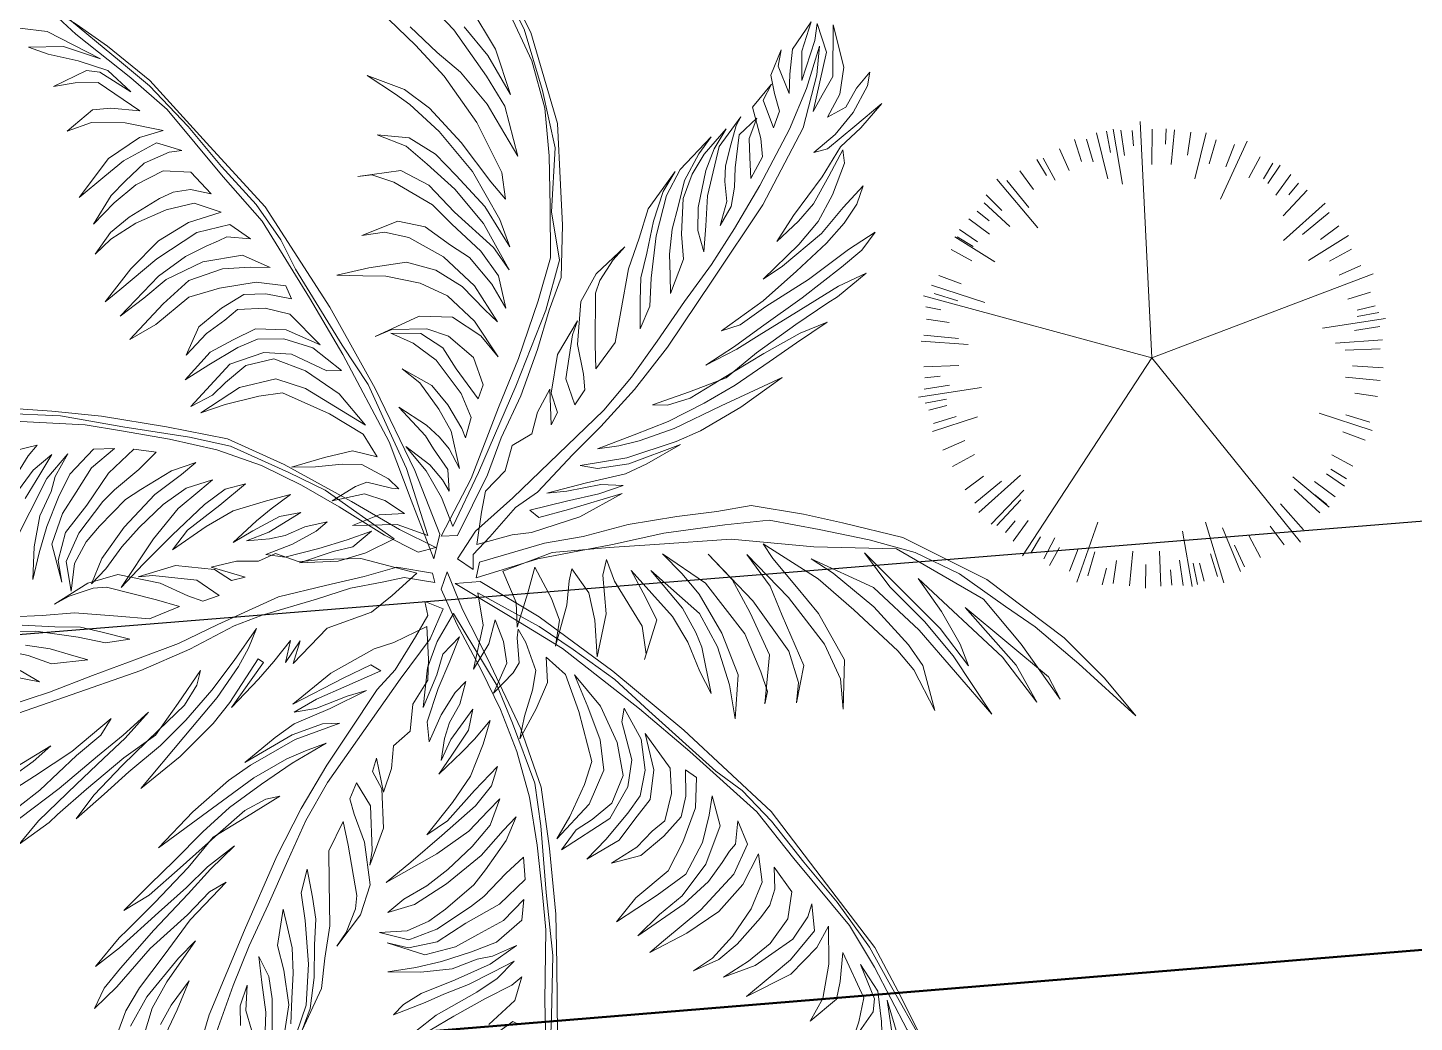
# Model space of a CAD drawing. Header units: millimetres. Extents: x 2342254 to 2635493, y 3886634 to 4043501.
# Drawn here: x 2394426 to 2399803, y 3935789 to 3939645 of the extents above; entities that cross this region are included whole.
import ezdxf

# ---------------------------------------------------------------- set-up
doc = ezdxf.new("R2010")
doc.units = ezdxf.units.MM
doc.header["$MEASUREMENT"] = 0
for name, color, linetype, lineweight in [('2D VEGETACION', 74, 'Continuous', 5), ('Boundary', 250, 'Continuous', 50), ('greenery', 82, 'Continuous', 5)]:
    doc.layers.add(name, color=color, linetype=linetype, lineweight=lineweight)
doc.layers.add('FANCE', color=25, linetype='Continuous')

# ---------------------------------------------------------------- blocks, each defined once
blk = doc.blocks.new('A-19-flat-1-flat-1-flat-1-flat-1')
at = {"layer": '2D VEGETACION'}
for points in [[(-21.8, 155.2), (-65.7, 267.3), (-125, 370.4), (-203.8, 464.8), (-110.4, 394), (-61.6, 335.5), (-36.4, 291.7), (-41.4, 375.3), (-96.5, 455.1), (-127.3, 505.8), (-231.6, 617.1), (-123.6, 547), (-73.7, 500.9), (-36.1, 455.9), (4.8, 379.4), (-27.9, 523.8), (-76.3, 609.3), (-150.3, 711.6), (-218.2, 765.6), (-103.4, 701.2), (-41.5, 626.9), (12.6, 534.7), (28, 497.9), (49.7, 577.1), (10.3, 670.1), (-86.2, 799.4), (-175.8, 865.8), (-261.7, 904.7), (-145.5, 902.5), (-61.1, 847.1), (-8.2, 765.3), (77, 649.5), (96.5, 703.9), (58.2, 809.2), (-38.2, 892.8), (-123, 921.3), (-258.4, 919), (-323.2, 891.6), (-151.9, 969.6), (-23.3, 966.3), (86.7, 894), (154.2, 813), (62.6, 950.2), (-42.8, 1049.2), (-148.6, 1098.3), (-281.3, 1124.8), (-370.6, 1126.7), (-472.2, 1129.6), (-347, 1157.8), (-201.5, 1180), (-87.8, 1148.9), (14.6, 1085.6), (102, 994.5), (151.9, 948.4), (62.6, 1087.5), (-58.2, 1200.3), (-192.9, 1274.9), (-286.7, 1295.9), (-375.2, 1283.1), (-234.9, 1339), (-128.8, 1316.9), (-31.3, 1245.7), (43.4, 1197.4), (129.7, 1093.9), (183.7, 1001.7), (155.6, 1126.9), (87.3, 1222.5), (-26, 1326.4), (-100.3, 1401.7), (-250.4, 1490.1), (-335.2, 1518.6), (-389.9, 1511.1), (-223.4, 1535.5), (-114.3, 1477.8), (-15.6, 1373.2), (136.4, 1236.8), (197.2, 1150.2), (97, 1329.8), (-13.7, 1462.5), (-121.4, 1559.6), (-202.5, 1629.3), (-315, 1672.7), (-191.2, 1661.5), (-88.8, 1598.2), (-8.9, 1516.1), (102.9, 1395.8), (162.6, 1296.8), (199, 1239.5), (160.7, 1344.8), (54.9, 1531.2), (-74.6, 1686.4), (-187.9, 1790.2), (-244.5, 1830.7), (-354.5, 1903), (-209.7, 1848.3), (-112.1, 1777.1), (10.9, 1643.3), (126.1, 1491.4), (182.4, 1424), (168.9, 1527.1), (72, 1720.9), (-55.2, 1900.9), (-167, 2021.2), (-304.7, 2154.3)], [(-187.7, 2091.7), (-82.2, 1992.7), (8.6, 1915.9), (111.7, 1792.2), (145.9, 1733), (230.7, 1590.1), (179.6, 1784), (109.1, 1900.6), (-18.2, 2080.5), (-105.6, 2171.6)], [(22.3, 2091.4), (114.3, 1981.2), (202.5, 1829.7), (143.5, 2005.6), (44.1, 2170.6)], [(120.5, 2348.7), (254.5, 2082.9), (326.6, 1845.6), (375.1, 1622.8), (361, 1374.5), (391.8, 1186.7), (339, 993.9), (222.9, 698.7), (78.3, 364.5), (-21.8, 155.2), (-21.8, 155.2)], [(-4.1, 120.3), (112.8, 355.1), (165.2, 498), (242.4, 661.6), (306.4, 840.9), (351.4, 992.8), (398.2, 1119.5), (404.1, 1322.8), (395.4, 1479.6), (383.7, 1717.7), (280.4, 2070.2), (113, 2403.5)], [(192.6, 2157.1), (284.9, 1959.5), (334.9, 1776.2), (351.5, 1591.7), (356.4, 1393.7), (357.3, 1196), (309, 1029.9), (232.6, 805.9), (155, 615.4), (49, 340.1), (-66.7, 117.6), (-4.1, 120.3), (-4.1, 120.3)], [(-118.5, 120.2), (-237.4, 162.2), (-410.3, 159.1), (-306.8, 199.6), (-208.5, 205.3), (-285.1, 255.9), (-363.8, 281.8), (-489.1, 253.6), (-398.7, 309.9), (-355.6, 326.8), (-260, 303.6), (-231.1, 300.9), (-271.2, 339.9), (-374.4, 395), (-451.3, 395.7), (-554, 386.3), (-647.8, 384.4), (-519.5, 422.7), (-411.2, 448.2), (-315.5, 425), (-369.9, 513.1), (-500.1, 591.5), (-682, 672.4), (-774.7, 660), (-904.4, 628), (-998.9, 595), (-848.6, 693.7), (-708.3, 726.7), (-593.2, 689.3), (-476.9, 618.5), (-360.6, 547.6), (-461.9, 669.1), (-593.2, 757.9), (-715.8, 804.4), (-824.2, 778.8), (-902.9, 713.2), (-953.2, 663.6), (-1038.3, 619.3), (-886.1, 784.4), (-755.2, 828.7), (-647.6, 823.2), (-509.9, 758.7), (-453.7, 759.9), (-564.4, 846.8), (-677.6, 882), (-779.6, 880.8), (-855.4, 848.2), (-967.5, 781.4), (-1060.1, 723.2), (-963, 830.9), (-873.4, 878.9), (-786.4, 921), (-668.3, 916.5), (-536.2, 858.8), (-654.4, 977.7), (-750.1, 1000.9), (-856.6, 995.9), (-906.1, 954.7), (-977.3, 902.9), (-1055.6, 818.5), (-1006.2, 928.4), (-918.5, 1001.5), (-832.6, 1054.1), (-747.1, 1056.7), (-647, 1037.3), (-669.5, 1087.2), (-784.6, 1101.7), (-926, 1079.2), (-1045.6, 1044.2), (-1173.8, 937.3), (-1274.7, 879.9), (-1145.7, 1017.9), (-1046, 1108.7), (-915.2, 1153.1), (-806.4, 1159.9), (-729.5, 1159.1), (-837.5, 1206.3), (-991.7, 1180.8), (-1133, 1112.4), (-1220.7, 1039.3), (-1312.2, 970.6), (-1163, 1125.6), (-1058.4, 1201.4), (-977.8, 1241.9), (-930.2, 1262.6), (-897.6, 1278.3), (-806.8, 1270.1), (-887.1, 1325.2), (-1014.6, 1295.1), (-1169.4, 1192.7), (-1313.4, 1072.6), (-1369.6, 1025.7), (-1270.7, 1154), (-1163.1, 1262.8), (-1046.5, 1333.4), (-920.1, 1373.9), (-1025.2, 1408.4), (-1133.5, 1382.8), (-1250.5, 1331), (-1347.6, 1269.1), (-1409.1, 1210.2), (-1349.5, 1294.2), (-1277.5, 1354.3), (-1158.7, 1426.7), (-1106.6, 1451.1), (-1039.1, 1461.6), (-959.5, 1444), (-1037.2, 1528), (-1144.8, 1533.6), (-1251.7, 1478.8), (-1334.9, 1409.4), (-1415.1, 1327.2), (-1346.9, 1437.5), (-1291.8, 1494.9), (-1219.1, 1563.2), (-1121.6, 1606.4), (-1073.3, 1612.4), (-1170.4, 1642), (-1299.4, 1572.5), (-1371.3, 1512.5), (-1470.3, 1429.9), (-1356.8, 1581.9), (-1237.2, 1662.6), (-1145.3, 1689.6), (-1292.3, 1719.5), (-1423.2, 1721), (-1517.7, 1687.9), (-1418.7, 1770.5), (-1347.5, 1776.5), (-1236.1, 1766.4), (-1396.6, 1876.6), (-1486.3, 1874.3), (-1570.7, 1861.2), (-1442.4, 1922.4), (-1391, 1915.6), (-1271, 1840.3), (-1359.2, 1923.1), (-1474.3, 1960.6), (-1590.6, 1985.7), (-1667.1, 2013.4), (-1531.7, 2015.7), (-1388.4, 1967.4), (-1595.1, 2073.4), (-1702, 2087.2)], [(-1771.4, 2170.5), (-1658.2, 2181), (-1531, 2138.3), (-1314.2, 1960.7), (-1198.3, 1862.8), (-1048.2, 1705.8), (-918.7, 1550.6), (-784.4, 1403.3), (-688.7, 1265.7), (-632.4, 1152.4), (-451.1, 857.4), (-350.5, 704.8), (-267.2, 522.6), (-201.1, 379.3), (-118.5, 120.2), (-118.5, 120.2)], [(-72.4, 124.4), (-168.5, 372.2), (-322.8, 689.8), (-498.1, 1005.1), (-749.9, 1393.9), (-963.8, 1627.4), (-1196.4, 1883.5), (-1361.1, 2016.9), (-1482.3, 2102.7), (-1618.1, 2187.8), (-1483.7, 2063.3), (-1270.3, 1894.3), (-1129.6, 1771.4), (-911.9, 1510.5), (-761.1, 1338.8), (-578, 1041.5), (-448.1, 821.7), (-268.7, 483.2), (-183.1, 257.1), (-95.6, 28.7), (-72.4, 124.4), (-72.4, 124.4)], [(71.7, 84.3), (208.2, 121.9), (283.9, 131.7), (470.3, 191.8), (634.5, 283), (427.1, 220.6), (312, 189.4), (277.1, 217.5), (419.6, 252.5), (544.9, 280.7), (639.3, 313.7), (552.3, 317.4), (421.1, 291.9), (343.5, 284.3), (496.8, 324.5), (647.6, 358.7), (730.1, 397), (861.7, 472.5), (661.4, 397), (539.2, 378.9), (471.7, 391.3), (653.2, 420.6), (844, 484.5), (939.3, 525.8), (1095.2, 617.7), (1255.3, 732.2), (1018.7, 622.5), (836.1, 535.1), (700.8, 487), (622, 467.1), (539.9, 455.8), (682, 509.5), (813.6, 562.1), (953.1, 632.6), (1073.8, 702.8), (1204.7, 792.9), (1311.1, 866.4), (1430.7, 947.1), (1325, 904.7), (1184.8, 825.9), (1017.6, 724.6), (898.7, 652.1), (811, 624.7), (752.8, 625.8), (896.8, 677.2), (1038.9, 730.9), (1155.9, 828.5), (1309.2, 937.3), (1433.3, 1021.8), (1470.8, 1045.4), (1581, 1137.3), (1474.5, 1086.7), (1300.6, 979.7), (1177.2, 903.5), (1080.1, 841.6), (960.1, 779.7), (1070.7, 852.8), (1175.3, 928.6), (1333.2, 1041.2), (1485.4, 1160.5), (1564.1, 1226.2), (1616.2, 1296.4), (1512.3, 1228.8), (1358.3, 1111.7), (1192.9, 1008.2), (1092.8, 936.1), (1020.1, 913.6), (1182.4, 1029.9), (1311.4, 1145.1), (1427.2, 1253.2), (1496.5, 1330.1), (1544.9, 1404.7), (1570, 1475.2), (1491.6, 1390.8), (1407.7, 1290.3), (1257, 1164.6), (1181.6, 1113.2), (1320.7, 1248.2), (1395.3, 1337.1), (1450.4, 1440.3), (1496.8, 1563), (1491.2, 1615.5), (1436.1, 1512.3), (1376.5, 1405.4), (1318.4, 1337.9), (1234.4, 1260.2), (1299.6, 1360.4), (1411, 1510.4), (1481.8, 1626.7), (1561.3, 1700.6), (1642.6, 1795.2), (1536.9, 1707), (1431.2, 1618.8), (1377.9, 1604.9), (1461.1, 1674.3), (1531.2, 1759.5), (1586.3, 1862.6), (1595.3, 1915.9), (1543.9, 1854), (1502, 1780.8), (1431.9, 1741.4), (1479.4, 1830.7), (1495.1, 1935.4), (1453.8, 2099.2), (1452.4, 1899.7), (1410.4, 1826.6), (1375.6, 1763.2), (1427.6, 1993.5), (1391.9, 2104.8), (1381.8, 2039.2), (1332.4, 1883.5), (1332.4, 1997.9), (1367.6, 2111.2), (1295.6, 2005.4), (1284.8, 1908.6), (1282.2, 1834), (1239.7, 1939.7), (1251.7, 2003.1), (1211.6, 1904.8), (1225.9, 1832.8), (1244.7, 1764.6), (1222.2, 1700.1), (1182.1, 1807.7), (1214.7, 1869.2), (1140.1, 1780.3), (1172.7, 1658.8), (1178.8, 1587.6), (1133.8, 1504.3), (1130.8, 1585.7), (1127, 1658.8), (1157, 1737.2), (1088.7, 1672.6), (1073, 1545.1), (1070.5, 1470.5), (1057.4, 1394.7), (1015.4, 1321.6), (1040.5, 1415), (1032.9, 1492.6), (1036.3, 1552.6), (1056.1, 1634), (1077.5, 1709), (1095.1, 1742.8), (1011.9, 1627.6), (982.3, 1507.6), (965.5, 1436.3), (959.1, 1320.4), (952.1, 1219.2), (928.4, 1302.4), (930.2, 1391.7), (959.8, 1534.6), (992.4, 1619), (1038.8, 1695.9), (953, 1597.6), (906.5, 1520.7), (871, 1426.2), (864.7, 1287.4), (872.6, 1191), (823.1, 1058.2), (821.2, 1129.1), (818.2, 1210.5), (829, 1307.3), (854.1, 1400.6), (877.3, 1496.3), (932.4, 1599.4), (980, 1665.8), (860.4, 1539.4), (807.6, 1438.1), (766.4, 1281.7), (747.3, 1117.1), (741.8, 1009.4), (704.7, 921.3), (704.3, 1031.6), (708, 1118.6), (731.2, 1214.2), (757, 1338.7), (794.4, 1453.9), (840.9, 1530.8), (736.3, 1386.3), (701.1, 1273.1), (659.2, 1154.2), (629.7, 988.4), (608.3, 867.6), (532.6, 766.3), (530.7, 860.1), (532.1, 1059.6), (549, 1108), (599.9, 1188.6), (646, 1238.5), (534.7, 1134.2), (475.1, 1027.3), (462.1, 860.1), (485, 745.7), (489.9, 684.9), (451.3, 626), (416.8, 726.9), (442.6, 897.2), (462, 951.6), (383.7, 821.4), (359.8, 671.7), (384.2, 596.7), (359.1, 549.1), (354.9, 686.7), (307.3, 597.5), (285.2, 514.2), (208.4, 469.2), (180.7, 369.8), (104.9, 291.3), (89.2, 209.6), (71.7, 84.3), (71.7, 84.3)], [(444.3, 433.3), (551.9, 542.1), (683.4, 686.1), (810.5, 849.3), (985.9, 1110.1), (1180.7, 1402.3), (1336.6, 1700.1), (1390.5, 1905.3), (1400.6, 2016.7), (1350.4, 1852.8), (1284.1, 1694.5), (1168.7, 1476.2), (1070.5, 1310.4), (981, 1170.8), (876.4, 1026.4), (771.1, 873.7), (671, 733), (563.8, 605.5), (210.7, 265.1), (66, 136.8), (-4.1, 28.8), (56.7, -12.1), (57.8, 46.1), (122.3, 115.1), (222, 228.8), (306.3, 287.7), (444.3, 433.3), (444.3, 433.3)], [(-248.6, 107), (-359.6, 52.6), (-466.5, 20.7), (-616.8, 13.5), (-486, 57.8), (-409.5, 75.8), (-337.5, 135.9), (-432, 102.8), (-541.1, 69), (-673.1, 35.2), (-747, 46.1), (-643.5, 86.6), (-551.7, 136.5), (-508.9, 172.2), (-595.9, 153), (-671.7, 120.3), (-733.2, 107.2), (-821.3, 98.5), (-735, 132.3), (-611.7, 208.5), (-694.2, 193.1), (-796.9, 137.9), (-873.8, 92.9), (-783.1, 176.2), (-726.8, 223.1), (-651.1, 278.6), (-744.8, 253.8), (-873.1, 215.5), (-978.4, 154.3), (-1109.3, 64.3), (-1050.4, 140), (-925.2, 236.9), (-826.3, 319.4), (-905, 299.5), (-985.2, 240.2), (-1110.4, 120.5), (-1222.5, 8), (-1307.6, -82.1), (-1182.4, 106.2), (-1086.5, 224.4), (-1003.3, 293.8), (-953.8, 335.1), (-1056.5, 302.8), (-1145.4, 240.1), (-1238.7, 150.8), (-1305.8, 75.8), (-1367.6, -10.1), (-1422.7, -67.5), (-1382.7, 30.8), (-1296.8, 151.9), (-1177.3, 278.4), (-1074.5, 356.4), (-1018.3, 403.3), (-1112.8, 370.3), (-1231.6, 297.8), (-1291.3, 259.6), (-1392.1, 156.4), (-1443.4, 94.5), (-1488.4, 11.2), (-1502.2, -95.7), (-1521, 18.3), (-1471.6, 128.2), (-1379.4, 250.9), (-1333.7, 296.7), (-1239.2, 375.5), (-1172.8, 442.3), (-1259.1, 454.2), (-1356.9, 361.2), (-1440.9, 237.7), (-1523.3, 130.8), (-1551.8, 23.2), (-1538.6, -61.2), (-1577.3, 85.8), (-1535.4, 204.7), (-1482.2, 287.2), (-1423.7, 381.8), (-1333.7, 456.8), (-1415.1, 453.8), (-1506.9, 358.1), (-1550.4, 268.4), (-1596.1, 154), (-1626.1, 52.8), (-1650, -51.1), (-1644.8, 75.3), (-1623.5, 196), (-1579.7, 289.8), (-1563.9, 348.7), (-1514.5, 435.7), (-1595.8, 341.2), (-1661.8, 209.9), (-1725.1, 84.6)], [(-1679.8, 263.5), (-1623.6, 356.2), (-1577.1, 433.1), (-1649.1, 373), (-1706.1, 295)], [(-1727.4, 334.4), (-1669, 428.9), (-1634.1, 469.4), (-1729.7, 446.9)], [(-1776.7, 594.6), (-1542.7, 583.8), (-1301.1, 541.2), (-1042.7, 501.2), (-883.7, 466), (-657.9, 364.5), (-516.5, 295.6), (-248.6, 107), (-248.6, 107)], [(-155.6, 55), (-87.3, 73.7), (-228.8, 142.7), (-414.4, 251), (-675.9, 395.2), (-895.7, 494.1), (-1132.8, 540.5), (-1384.8, 582), (-1576.4, 601.5), (-1855.5, 620.5)], [(-1723.4, 562.8), (-1448.2, 548.3), (-1306.8, 525.1), (-1120.4, 493.7), (-936.9, 452.1), (-763.7, 390.7), (-608.4, 314.3), (-462.1, 230.3), (-286.9, 120.9), (-155.6, 55), (-155.6, 55)], [(82.2, 16.8), (334.2, 89.7), (484.2, 115.6), (658.9, 162.2), (846.8, 193.1), (1002.4, 212.3), (1135.5, 235.6), (1338.4, 202.7), (1489.2, 168.2), (1723.3, 111.7), (2049.6, -50.9), (2349.4, -277.6), (2505.8, -433.2), (2627.8, -579.4), (2406.8, -378.5), (2236.8, -234.2), (2121.3, -155.1), (1943.5, -28.8), (1772, 53.2), (1593.5, 102.7), (1399.6, 143.1), (1205.3, 179.4), (1033.2, 161.6), (797.3, 128.9), (597.8, 84.6), (308, 29.7), (68.3, -44.3), (82.2, 16.8), (82.2, 16.8)], [(172.6, -18.4), (224, -139.5), (227.8, -235.5), (269, -102), (296.7, -2.6), (360.5, -124.8), (392.4, -208.8), (377.1, -309.3), (420.5, -151), (429.1, -56.1), (439.6, -9.3), (506, -102.6), (529.7, -208.7), (537.6, -350.9), (573.6, -183.6), (560, -34.7), (573.8, 26.4), (605.8, -57.6), (712.7, -231.5), (727.8, -341), (721.8, -361.3), (769, -207.5), (716, -102.9), (669.9, -15.5), (830.5, -194.3), (890.1, -293.3), (936, -407.7), (980.2, -492.8), (944.5, -312.8), (920.5, -256.6), (868.7, -162.5), (746.8, -16.2), (935.5, -183), (1004.9, -312), (1051.9, -459.8), (1073.3, -590.6), (1084.5, -421.1), (1022.1, -259.5), (933.9, -108), (866.4, -27.1), (792.1, 48.3), (958.7, -64.5), (1111.4, -261.3), (1173, -408.3), (1199.3, -485.6), (1188.8, -532.5), (1205.9, -342.7), (1131.2, -180), (1061.8, -51), (968.7, 46.9), (1141.7, -133.1), (1282.1, -328.8), (1318.9, -450.6), (1311.8, -529), (1339.5, -383.9), (1255, -191.1), (1209.2, -76.8), (1118.4, 45.8), (1280.1, -120.6), (1419.7, -301.7), (1482.4, -436.3), (1492.6, -553.7), (1497.3, -362.8), (1397.1, -183.2), (1310.8, -79.7), (1218.9, 30.5), (1182.5, 87.8), (1394.8, -47.8), (1533.6, -168.5), (1704.3, -327.4), (1766.3, -401.7), (1847.7, -558.8), (1801.1, -384), (1746, -304.2), (1611.6, -156.9), (1452.9, -26), (1368.5, 29.4), (1610.1, -81.8), (1786.4, -247.5), (2069, -572.5), (1918.9, -346.8), (1808.2, -214.1), (1672.7, -79.2), (1574.4, 52.4), (1868.2, -240.4), (1977.8, -385.4), (1945.8, -301.5), (1874.2, -174.4), (1783.7, -47.6), (2109.8, -351.6), (2243.7, -526), (2163, -383.5), (1964.9, -159.7), (2287.9, -428.1), (2334.1, -515.4), (2182.9, -302.1), (2036.5, -126.7), (1698.5, 68.2), (1379, 76.3), (1057.2, 105.4), (762.1, 84.3), (584.3, 73.3), (364.2, 53.7), (172.6, -18.4), (172.6, -18.4)], [(-161.4, -26.4), (-257.6, -113.3), (-337.6, -177.7), (-509.5, -239.5), (-641.5, -377.2), (-614.3, -289.3), (-670.1, -372.4), (-651.8, -287.3), (-715.7, -369.1), (-775.2, -436.9), (-879.7, -547.6), (-756.2, -372.8), (-777, -358.9), (-886.8, -527.5), (-950.8, -609.3), (-1079, -737.1), (-1231.8, -860.9), (-1064.5, -661.9), (-936.2, -508.9), (-853.3, -388.3), (-814.2, -317.1), (-782.6, -240.4), (-870.3, -364.4), (-956.7, -480.3), (-1057.7, -595.8), (-1156, -695), (-1277.8, -796.5), (-1374.1, -883.5), (-1482.3, -978.9), (-1414.6, -887.2), (-1303, -771.4), (-1162.9, -635), (-1062.9, -538.3), (-1014.2, -460.2), (-1000.7, -403.7), (-1086.7, -530.1), (-1174.4, -654.1), (-1298.3, -742.8), (-1442.2, -863.8), (-1555.2, -962.6), (-1587.5, -992.9), (-1704.2, -1076.5), (-1628.4, -986.2), (-1481.1, -844.7), (-1376.3, -744.5), (-1291.9, -666.1), (-1201.8, -565.6), (-1300.4, -654.2), (-1400.1, -736.4), (-1548.8, -860.8), (-1702.6, -978.1)], [(-1775.5, -987), (-1623.4, -867.3), (-1481.5, -733.4), (-1386.6, -654.7), (-1346.4, -589.9), (-1499.9, -717.7), (-1643.8, -813.6), (-1777.6, -898.5)], [(-1808.6, -870.2), (-1649, -756), (-1580.3, -696), (-1746, -796.6)], [(-1724.9, -428.5), (-1625.1, -447.2), (-1699.7, -403.3)], [(-1805, -316.6), (-1669.1, -345.4), (-1577.8, -377.3), (-1436.9, -362.9), (-1505, -343.2), (-1583, -319.8), (-1679.4, -305.9)], [(-1800.6, -252.2), (-1638.9, -251.7), (-1474.8, -274.7), (-1369.2, -296.4), (-1274.5, -282.7), (-1381.1, -254.6), (-1466.3, -236.3), (-1564.7, -234.6), (-1691.7, -228.3)], [(-1732.6, -196.3), (-1614.1, -190.8), (-1488.5, -180.1), (-1320.6, -193.2), (-1198.3, -203), (-1081.3, -155.2), (-1171.5, -129.8), (-1364.9, -80.9), (-1416, -85), (-1509.3, -115.8), (-1566.8, -146.1), (-1437.8, -64.6), (-1321.1, -31.5), (-1156.6, -65.1), (-1049.3, -114.3), (-991.7, -134.4), (-927.4, -113.5), (-1013.9, -53), (-1185.2, -35.1), (-1242.7, -40.3), (-1097.1, 2.8), (-946.2, -11.8), (-879.8, -54.3), (-827.3, -41.9), (-959.5, -3.2), (-861.1, 20.3), (-775, 20.7), (-709.3, 49.7), (-618, 17.8), (-534.6, 27.1), (-378.6, 30.6), (-161.4, -26.4), (-161.4, -26.4)], [(-761.5, -189.3), (-869.1, -230.3), (-1041.6, -321.3), (-1231.5, -403.2), (-1528, -507.3), (-1859.9, -622.4)], [(-1743.2, -538.9), (-1585.6, -487.3), (-1419.5, -422.5), (-1245.2, -359), (-1086.2, -299.3), (-933.4, -225.9), (-697.2, -118.1), (-515.8, -74.7), (-365, -38.8), (-239.3, -2.9), (-100.4, -26), (-91.9, -63.1), (-210.4, -43.4), (-295.1, -60.9), (-418.7, -84.5), (-549.8, -127.8), (-761.5, -189.3), (-761.5, -189.3)], [(-66.6, -88.3), (-43.2, -21.5), (15.9, -167.2), (113.3, -357.8), (241.5, -630.5), (321.1, -856.6), (353.2, -1094.1), (377.5, -1348.4), (381.7, -1543.1), (383.7, -1820.6)], [(337.6, -1796.8), (335.1, -1685), (339.4, -1409.3), (326, -1270.8), (305.3, -1080.7), (276.3, -894.9), (226.9, -717.8), (163.2, -555.5), (89.5, -403.9), (-5.7, -223.6), (-66.6, -88.3), (-66.6, -88.3)], [(83.7, -58.2), (312.6, -195.3), (599.2, -406.3), (873.8, -635), (1213.3, -950.6), (1406.6, -1205.1), (1614.9, -1477.7), (1716.2, -1667.8), (1781.2, -1800.5), (1838.6, -1947.1), (1739.9, -1796.8), (1614.2, -1554.6), (1516.6, -1391.9), (1300.8, -1133.2), (1157.1, -951.7), (897.5, -718.2), (702.4, -552.9), (403.4, -317.9), (194.4, -190.9), (-12.6, -66.1), (83.7, -58.2), (83.7, -58.2)], [(75.5, -103.2), (95.4, -227.7), (59.1, -399.1), (118, -300.4), (143.1, -207), (175, -291), (188.1, -375.4), (136.1, -491.3), (211.8, -412.9), (236.1, -373.5), (228.2, -277.1), (231.2, -244.1), (262, -294.7), (299.9, -404.2), (286.8, -480), (256.9, -581.3), (238.5, -669), (301.1, -552), (345.7, -450), (340, -351.7), (415, -418.8), (466.5, -562.8), (517.6, -756.7), (488.8, -845.5), (431.8, -969.3), (382.3, -1056.4), (506.8, -922), (564.5, -790), (550.2, -672.3), (501.4, -545.1), (450.3, -419.9), (551.6, -541.4), (615.8, -682.4), (639.5, -811.4), (594.5, -917.5), (518.1, -981.3), (456.2, -1021.4), (399.2, -1099.5), (587.1, -977.1), (656.4, -854.5), (672.1, -749.8), (633.4, -602.8), (642.4, -549.6), (708.4, -669.9), (724.6, -789.9), (705.2, -890.1), (657.6, -956.5), (571.4, -1058.9), (497.9, -1135.4), (623.1, -1061.5), (684.6, -979.7), (743.4, -903.9), (758, -788.8), (724.9, -648.5), (821, -782), (826.7, -880.3), (800.5, -986), (751, -1027.3), (691.4, -1088.5), (594.3, -1150.4), (707.1, -1121.1), (797.1, -1046), (864.2, -971), (881.8, -891.5), (880.6, -789.5), (923.8, -818.3), (919.3, -936.5), (869.9, -1069.3), (814.1, -1180.7), (688.1, -1285.7), (613.1, -1378.8), (770.2, -1274.4), (881.6, -1193), (946.8, -1070), (973, -964.2), (983.8, -890.3), (1015, -1005.4), (959.9, -1154.3), (867.7, -1277), (780, -1350.2), (695.7, -1432), (875.2, -1308.9), (970.5, -1221.8), (1022.9, -1147.6), (1051.8, -1104.4), (1075, -1077.4), (1083.2, -986.7), (1120.8, -1077.4), (1068.7, -1193.3), (939.8, -1331.4), (795.8, -1451.4), (741.8, -1496.5), (885.8, -1422.1), (1009.9, -1337.7), (1102.5, -1233.8), (1163.2, -1114.5), (1178.2, -1224), (1135.5, -1328.3), (1063.6, -1434.1), (985.2, -1518.5), (912.1, -1568), (1009.6, -1524.8), (1081.6, -1464.8), (1171.9, -1362.8), (1207.5, -1314), (1227.7, -1251.4), (1225.1, -1165.8), (1293.4, -1261.4), (1277.7, -1366.1), (1208.7, -1461.8), (1125.5, -1531.2), (1028.4, -1593.1), (1151, -1548), (1215.5, -1501.9), (1297.6, -1444.8), (1355.3, -1358.6), (1370.3, -1307.9), (1381.6, -1412.9), (1288.2, -1525.1), (1216.3, -1585.1), (1117.3, -1667.7), (1289.4, -1581.3), (1390.2, -1478.2), (1435.2, -1394.9), (1436.4, -1542.7), (1413.9, -1675.8), (1364.5, -1762.8), (1465.7, -1678.4), (1480.3, -1609), (1490.4, -1497.6), (1572.2, -1673.5), (1553.5, -1765.4), (1527.7, -1844.1), (1609, -1726.7), (1613.5, -1677.2), (1559, -1543.3), (1626.6, -1647.2), (1640.9, -1764.9), (1644.7, -1883.8)], [(1684.8, -1831.3), (1663, -1681.7), (1729.8, -1908.2)], [(1805.6, -1852.6), (1669.3, -1611.5), (1594.2, -1475.8), (1468.5, -1302.2), (1339.1, -1147), (1214.1, -988.1), (1100.1, -869.6), (998.8, -793.9), (739.1, -560.4), (606.7, -438.2), (444.6, -321.7), (313.3, -232.8), (75.5, -103.2), (75.5, -103.2)], [(-427.3, -646.2), (-510.7, -771), (-610.5, -939.1), (-704.6, -1123.3), (-830.1, -1410.5), (-966.1, -1738.3), (-1061.3, -2057.9)], [(-938.6, -1806.3), (-873.3, -1625), (-811.6, -1471.1), (-737.9, -1311.9), (-661.4, -1139.8), (-591.4, -985.1), (-508.2, -837.4), (-225.4, -436.7), (-109.7, -281.6), (-59, -164.2), (-130.5, -135.9), (-118.7, -191), (-166.8, -272.7), (-245.6, -401.3), (-315.1, -476.9), (-427.3, -646.2), (-427.3, -646.2)], [(-19, -182.5), (-82.9, -291.6), (-120, -394), (-137.3, -547.6), (-84.2, -420.1), (-61.1, -340.9), (3.7, -273.2), (-33.6, -367.2), (-78.9, -473.9), (-121.6, -603.2), (-113.7, -679.7), (-66.3, -575.1), (-12.3, -489), (28.2, -446.6), (5.3, -534.2), (-34.6, -605.5), (-53.9, -668), (-66.5, -753.3), (-29, -671.6), (55.5, -553.8), (38.6, -634.9), (-25.6, -731.6), (-75.7, -805.2), (13.5, -720.4), (62.1, -669.6), (122.7, -597.9), (95.7, -689.6), (46.7, -812.9), (-23.6, -916), (-122.4, -1040.4), (-42.8, -986.8), (62.4, -868.5), (151.5, -775.4), (128.3, -850.5), (65.8, -928.5), (-64.3, -1043.2), (-184.2, -1147.4), (-279.9, -1226.1), (-83.5, -1114.1), (41, -1026.4), (115.9, -948.1), (160.5, -901.6), (123.4, -1003.9), (52.7, -1086.2), (-40.7, -1175.3), (-122.1, -1239.2), (-212.2, -1290.9), (-273.2, -1342), (-170.3, -1310.7), (-45.7, -1231.3), (88.6, -1120.7), (173.5, -1023.5), (224.1, -970.6), (184.7, -1062.6), (104.4, -1176.3), (60.1, -1235.2), (-49.7, -1328.8), (-115, -1375.8), (-199.1, -1412.9), (-306.7, -1419.4), (-192.1, -1447.9), (-83.3, -1406.2), (47.4, -1320.4), (98.3, -1280), (183.4, -1191.1), (252.4, -1127.4), (258.5, -1214.3), (159.1, -1309.7), (28.1, -1383), (-82.2, -1455.9), (-193.5, -1479), (-276.8, -1460.2), (-130.8, -1506.7), (-11.3, -1475), (74.7, -1427.6), (175, -1373.6), (254, -1291.1), (245.4, -1372), (147.8, -1457), (51.3, -1494.4), (-66, -1532.2), (-164.9, -1555.1), (-274.3, -1572), (-145.9, -1573.3), (-23.9, -1560.3), (72.6, -1522.9), (132.4, -1511.2), (224.7, -1469.9), (122.8, -1542.5), (-12.6, -1603.5), (-144.1, -1656.1), (-213.5, -1699.1), (-252, -1739.3), (-128.8, -1691), (-57, -1658.3), (39.5, -1621), (133.8, -1573.4), (215.7, -1530.1), (150.9, -1597.8), (71.3, -1651.4), (-86.3, -1739.8), (-165.7, -1801.6)], [(-109.9, -1798.3), (-17.8, -1744.5), (105, -1675.5), (207.4, -1623.5), (246.1, -1591.6), (219.1, -1683.4), (117.6, -1776.7)], [(114.7, -1834.8), (210.5, -1764.3), (229.4, -1774.3)], [(352.2, -1989.1), (361.2, -1742.4), (366.5, -1508.2), (340.4, -1264.3), (320.2, -1005.8), (295.9, -840.6), (210, -608.4), (150.8, -462.6), (-19, -182.5), (-19, -182.5)], [(-122.9, -233), (-249.9, -295.6), (-326.6, -319.8), (-494.2, -413.5), (-642.4, -534.4), (-446.4, -433.7), (-339.2, -381.4), (-301.5, -404.8), (-433, -463.6), (-550.7, -514.8), (-637.3, -565.1), (-553.4, -550.5), (-431.2, -503), (-356.3, -481), (-497.1, -551.2), (-636.9, -610.8), (-710.7, -664), (-828, -760.9), (-645.2, -653.3), (-526.6, -610.3), (-460.3, -607.9), (-633, -670.8), (-806.2, -771.3), (-892, -829.7), (-1029.7, -951.7), (-1163.6, -1091.9), (-954.1, -937.9), (-793, -819.9), (-665, -746.8), (-593.3, -714.7), (-512.9, -685.9), (-644.6, -763.5), (-763.6, -844), (-887.7, -935.5), (-990.8, -1029), (-1102.4, -1142), (-1195.4, -1232.4), (-1297.7, -1334.2), (-1199.5, -1274.5), (-1078.9, -1168.8), (-933.7, -1037.9), (-828.4, -946.2), (-747.3, -902.8), (-692.3, -891.1), (-821.8, -970.5), (-951.3, -1050), (-1047.8, -1167.8), (-1177.9, -1303.6), (-1283.9, -1409.8), (-1316.3, -1440.1), (-1407.2, -1551.1), (-1314.4, -1479.5), (-1163.7, -1341.7), (-1054.6, -1245.5), (-973.2, -1164.6), (-868.8, -1083.4), (-961.8, -1173.9), (-1048.1, -1269.8), (-1181.9, -1410.1), (-1310.8, -1558.2), (-1373.9, -1635.2), (-1411.9, -1713.9), (-1324.4, -1630.3), (-1195.5, -1482.2), (-1050.4, -1351.2), (-965.6, -1261.6), (-900.7, -1224), (-1040.1, -1371), (-1140.9, -1508), (-1236.6, -1634.1), (-1290.3, -1722.7), (-1321.5, -1806.9)], [(-1271.8, -1783.3), (-1208.2, -1668.7), (-1085.7, -1519.2), (-1019.5, -1452.2), (-1130.7, -1611.1), (-1187.2, -1712.4), (-1221.9, -1824.1)], [(-1156, -1775.9), (-1113.5, -1700.9), (-1043.7, -1606.6), (-1090.8, -1719.5), (-1170, -1885.5)], [(-845.4, -1780.4), (-846.8, -1703.6), (-819.3, -1623.8), (-824.1, -1722.1), (-802.1, -1797)], [(-749.6, -1802.1), (-746.4, -1729), (-762, -1614), (-774.1, -1513.2), (-735.2, -1590.5), (-722.5, -1676.7), (-722.4, -1824.4)], [(-672.7, -1800.7), (-657.8, -1699.4), (-677.3, -1566), (-701.3, -1470.6), (-680, -1329), (-662.5, -1400.1), (-644.3, -1479.5), (-640.8, -1577), (-645.6, -1675.3), (-650.4, -1773.6)], [(-628, -1810.9), (-591, -1701.1), (-581.9, -1542), (-594.5, -1372.6), (-609.3, -1265.8), (-587.2, -1174.1), (-566, -1282.3), (-553.3, -1368.5), (-558.1, -1466.8), (-560, -1593.9), (-575.2, -1714), (-606.3, -1798.3), (-530.8, -1636.8), (-517.5, -1518.9), (-498.7, -1394.3), (-500.9, -1225.9), (-502.6, -1103.3), (-447.3, -989.5), (-427.8, -1081.3), (-393.9, -1275.6), (-399.1, -1328.2), (-435.9, -1419.2), (-472.2, -1472.8), (-380.2, -1351.3), (-341.8, -1235), (-364.5, -1068.7), (-404.5, -960.3), (-420.7, -901.5), (-395.7, -838.7), (-341, -929), (-334.3, -1101.1), (-343.2, -1158.2), (-290.7, -1015.6), (-297.6, -862.3), (-333.5, -795.1), (-317.8, -743.5), (-290, -876.1), (-259.7, -783.6), (-251.8, -695.4), (-186.6, -638.9), (-176.2, -533.8), (-118.9, -440.7), (-116.6, -359.3), (-122.9, -233), (-122.9, -233)]]:
    blk.add_lwpolyline(points, dxfattribs=at)
blk = doc.blocks.new('PLANT-48-flat-8-flat-1-flat-3-flat-1')
at = {"layer": 'greenery', "ltscale": 5}
for p, q in [((-326, 1441.6), (-299.4, 1303.2)), ((-223.3, 1097.8), (-284.1, 1454.6)), ((-234.5, 1447.7), (-209.5, 1284.3)), ((-160.7, 1444.6), (-151, 1345.9)), ((-32.3, -24.1), (-107.9, 1503.4)), ((-31.8, 1452.5), (-32.5, 1225.7)), ((59.3, 1455.8), (54.3, 1356.8)), ((113.7, 1450.1), (92.2, 1226.1)), ((-533.4, 1386.8), (-487.9, 1245.5)), ((-455.9, 1388.4), (-411.6, 1242.1)), ((-318, 1133.1), (-391.1, 1429)), ((218, 1433.3), (196.5, 1286.5)), ((244.4, 1133.3), (317.3, 1429.2)), ((383.3, 1384.8), (336.9, 1229.9)), ((411.1, 1002.1), (582.2, 1376.4)), ((500.5, 1353.7), (445.3, 1209.1)), ((-776.6, 1257), (-714.9, 1154.7)), ((-734.7, 1266), (-657.9, 1123.6)), ((-629.8, 1326.8), (-566.7, 1185.6)), ((667, 1274.2), (594.8, 1139.5)), ((-885.9, 1183.4), (-797.3, 1064.3)), ((749.3, 1234), (687.8, 1131.6)), ((796.5, 1220), (717.4, 1103.3)), ((-769.4, 816.5), (-1034.4, 1131.4)), ((-971.5, 1121.5), (-828.3, 947.9)), ((865.5, 1159.6), (767.6, 1026.4)), ((915.5, 1105.2), (852.6, 1028.6)), ((-1103.4, 1028.3), (-1003.4, 929)), ((970.3, 1060.2), (815.8, 894.1)), ((-1161.6, 923.6), (-1085, 860.7)), ((-1116.6, 978.4), (-950.5, 824)), ((817.1, 733.4), (1087.1, 974.3)), ((1113.4, 915.1), (939.8, 771.9)), ((-1216, 873.6), (-1082.8, 775.7)), ((1175.2, 829.5), (1056.2, 740.9)), ((-1047.6, 596.7), (-1306.5, 757.4)), ((-1290.4, 757.4), (-1188, 695.9)), ((-1276.4, 804.6), (-1159.7, 725.5)), ((980, 605.2), (1238.9, 766.1)), ((-1330.6, 675.1), (-1195.9, 603)), ((1257.9, 678.3), (1115.5, 601.5)), ((1318.7, 573.4), (1177.4, 510.3)), ((-1410.1, 508.6), (-1265.5, 453.4)), ((-32.3, -24.1), (1397.2, 519.8)), ((-32.3, -24.1), (-1508.4, 376)), ((-1113, 332.6), (-1456.6, 446)), ((-1441.2, 391.4), (-1286.3, 345)), ((1380.3, 399.5), (1234, 355.2)), ((-1494.6, 305.4), (-1396.8, 285.8)), ((1410, 312.9), (1294.1, 283.9)), ((1433.5, 269.6), (1295.1, 243)), ((-1489.7, 226.1), (-1342.9, 204.6)), ((1069.4, 167.8), (1476.2, 230.1)), ((-1506.5, 121.8), (-1282.5, 100.3)), ((1154, 70.4), (1458, 92.6)), ((1439.6, 178.1), (1276.2, 153.1)), ((-1221.2, 61.7), (-1525.1, 83.7)), ((1443.4, 33.7), (1216.8, 25.5)), ((-1507.9, -82), (-1281.3, -73.8)), ((-32.3, -24.1), (-869, -1304.4)), ((-32.3, -24.1), (926.8, -1215.5)), ((1463, -88.9), (1265, -75.9)), ((-1501, -152.6), (-1402.3, -142.9)), ((1442, -170.1), (1217.9, -148.6)), ((-1133.9, -216.1), (-1540.7, -278.4)), ((-1504.1, -226.4), (-1340.7, -201.4)), ((1425.2, -274.4), (1278.3, -252.9)), ((-1498, -317.9), (-1359.6, -291.3)), ((-1474.5, -361.2), (-1358.6, -332.2)), ((-1160.7, -404.5), (-1450, -500.5)), ((-1444.8, -447.8), (-1298.5, -403.5)), ((1048.5, -380.9), (1392.1, -494.3)), ((1376.7, -439.7), (1221.8, -393.3)), ((1345.6, -556.9), (1201, -501.7)), ((-1383.2, -621.7), (-1242, -558.6)), ((-1322.4, -726.6), (-1180, -649.8)), ((1266.1, -723.4), (1131.4, -651.3)), ((-1239.8, -877.8), (-1120.7, -789.2)), ((-881.6, -781.7), (-1151.6, -1022.6)), ((879.1, -792.4), (1112.1, -988.8)), ((1211.9, -852.9), (1095.2, -773.8)), ((1225.9, -805.7), (1123.4, -744.2)), ((-1177.9, -963.4), (-1004.3, -820.2)), ((-860.9, -880.3), (-1072.4, -1099.8)), ((1052.1, -1026.7), (886, -872.3)), ((1151.5, -921.9), (1018.3, -824)), ((-1034.8, -1108.5), (-880.4, -942.4)), ((947.1, -1135.7), (797.8, -967.3)), ((1097.1, -971.9), (1020.5, -909)), ((-930, -1207.9), (-832.1, -1074.7)), ((-980, -1153.5), (-917.1, -1076.9)), ((-382, -1086.3), (-518.8, -1474.5)), ((164.2, -1145.1), (226.7, -1501.5)), ((313.2, -1085), (432.8, -1478.8)), ((424.2, -1123.2), (539.2, -1405.4)), ((821.3, -1231.7), (732.7, -1112.6)), ((-813.8, -1282.3), (-752.4, -1179.9)), ((-731.5, -1322.5), (-659.4, -1187.8)), ((-693.9, -1365.6), (-630.5, -1250.2)), ((565.3, -1375.1), (502.1, -1233.9)), ((670.2, -1314.3), (593.4, -1171.9)), ((-565, -1402), (-509.8, -1257.4)), ((-447.8, -1433.1), (-401.4, -1278.2)), ((-282.5, -1481.6), (-261, -1334.8)), ((-178.2, -1498.4), (-156.7, -1274.4)), ((25.6, -1499.8), (17.4, -1273.2)), ((170, -1496), (145, -1332.6)), ((391.4, -1436.7), (347.1, -1290.4)), ((-354, -1491.9), (-326.4, -1383.7)), ((-74.6, -1512.4), (-72.3, -1359.7)), ((96.2, -1492.9), (86.5, -1394.2)), ((261.5, -1489.9), (234.8, -1351.5)), ((304.8, -1466.4), (275.8, -1350.5))]:
    blk.add_line(p, q, dxfattribs=at)

msp = doc.modelspace()

# ---------------------------------------------------------------- linework, layer by layer
at = {"layer": 'Boundary'}
msp.add_lwpolyline([(2399280.8, 3958468.2), (2398905.8, 3958468.2), (2396655.8, 3957343.2), (2393280.8, 3935196.2), (2416177.8, 3937071.2), (2444302.8, 3939321.2), (2444264.5, 3939654.2), (2416150.8, 3937405.1), (2393675.8, 3935564.7), (2396960.7, 3957120.7), (2398905.8, 3958093.2), (2399280.8, 3958093.2)], dxfattribs=at)
at = {"layer": 'FANCE'}
msp.add_lwpolyline([(2462093.6, 3973275.8), (2464082.1, 3984232), (2464448.1, 3993384), (2464074.9, 4001991.1), (2464074.9, 4006605.8), (2464472.8, 4012176.8), (2465513.6, 4015311.4), (2432619.1, 4013927.2), (2397160.9, 4017506.7), (2379497.3, 3922435.1), (2375276.9, 3899553.8), (2386696.4, 3896127.9), (2391484.9, 3937057.5), (2444308.7, 3941328.2), (2450306.3, 3940808), (2441497.1, 3974903.2), (2449790.1, 3977152.9), (2450551.8, 3970678.9)], close=True, dxfattribs=at)

# ---------------------------------------------------------------- block references
at = {"ltscale": 5}
msp.add_blockref('A-19-flat-1-flat-1-flat-1-flat-1', (2396096.2, 3937556.1), dxfattribs=at)
at = {"ltscale": 5, "xscale": 0.6, "yscale": 0.6, "zscale": 0.6}
msp.add_blockref('PLANT-48-flat-8-flat-1-flat-3-flat-1', (2398805.4, 3938379.1), dxfattribs=at)

doc.saveas('drawing.dxf')
